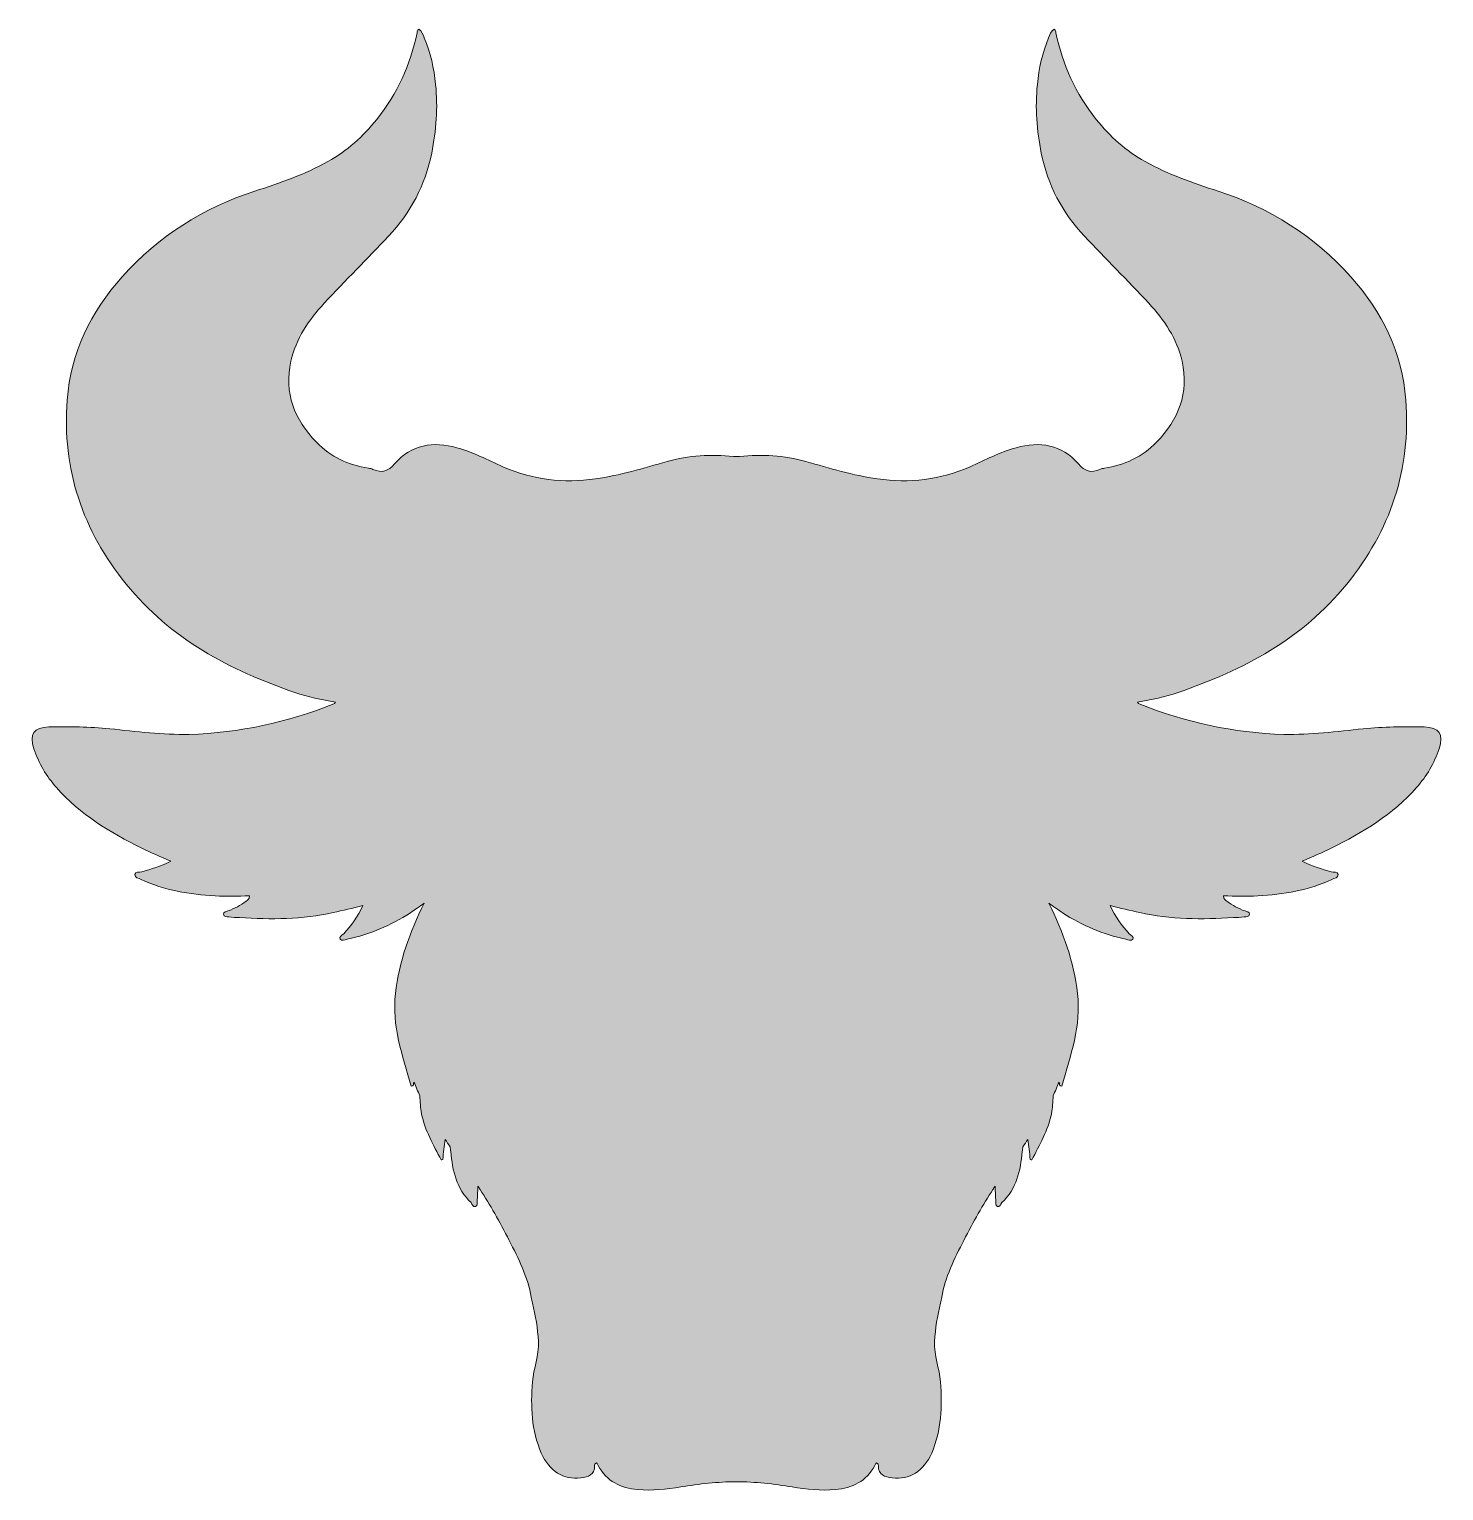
# Model space of a CAD drawing. Extents: x 95 to 1905, y -1935 to -66.
import ezdxf

# ---------------------------------------------------------------- set-up
doc = ezdxf.new("R2010")
doc.units = 0
doc.header["$MEASUREMENT"] = 0
doc.layers.add('Layer 1', color=7, linetype='Continuous')

msp = doc.modelspace()

# ---------------------------------------------------------------- hatches: boundary and pattern name
at = {"layer": 'Layer 1', "true_color": 0x534741}
h = msp.add_hatch(color=49, dxfattribs=at)
h.dxf.hatch_style = 2
edge = h.paths.add_edge_path()
edge.add_spline(control_points=[(1898.7, -986.1), (1892.5, -1004.6), (1882.9, -1021.1), (1870, -1035.7), (1839.6, -1070.1), (1801.3, -1093.3), (1760.7, -1113.3), (1749.1, -1118.9), (1737.3, -1124), (1723.8, -1130.1), (1736.7, -1136.5), (1748.7, -1140.1), (1760.9, -1143.5), (1763.9, -1144.3), (1769.2, -1143.3), (1769.6, -1146.9), (1770.1, -1151.2), (1764.7, -1151.8), (1761.6, -1153.2), (1731.7, -1167.3), (1699.6, -1172.4), (1667, -1174.3), (1652.4, -1175.1), (1637.7, -1174.4), (1622.9, -1174.4), (1623.3, -1179.1), (1625.7, -1179.9), (1627.4, -1181.1), (1634.6, -1186.2), (1642.2, -1190.5), (1650.5, -1193.6), (1652.7, -1194.4), (1656.4, -1194.7), (1656.1, -1197.7), (1655.8, -1201.1), (1651.9, -1200.8), (1649.3, -1201.1), (1644.8, -1201.8), (1640.3, -1201.9), (1635.7, -1202.1), (1595.5, -1204.7), (1555.4, -1204.4), (1515.8, -1195.6), (1503.5, -1192.9), (1491.3, -1189.9), (1477.9, -1186.8), (1484.7, -1200.8), (1492.6, -1212.3), (1502.4, -1222.7), (1504.4, -1224.8), (1508.9, -1226.6), (1506.9, -1229.8), (1505.2, -1232.5), (1501, -1230.3), (1498.1, -1229.6), (1469, -1223.5), (1442, -1212.1), (1417.1, -1195.9), (1411.2, -1191.9), (1405.4, -1187.8), (1399.5, -1183.7), (1418, -1220.5), (1431.6, -1258.6), (1436.3, -1299), (1441.1, -1340.3), (1427.4, -1378.8), (1416, -1417.5), (1415.2, -1417.4), (1414.5, -1417.4), (1413.8, -1417.4), (1413.8, -1417.4), (1412.6, -1412.4), (1412.6, -1412.4), (1410.2, -1418.4), (1407.7, -1424.3), (1405, -1430.1), (1404.8, -1437.7), (1404.2, -1445.3), (1402.8, -1452.9), (1398.8, -1474.3), (1387.5, -1493), (1377.8, -1512.1), (1377.2, -1511.9), (1376.5, -1511.7), (1375.8, -1511.5), (1374.8, -1502.9), (1373.7, -1494.3), (1372.7, -1485.7), (1370.6, -1488.9), (1368.4, -1492), (1366.3, -1495.1), (1366, -1497.2), (1365.8, -1499.3), (1365.6, -1501.4), (1363.2, -1525.7), (1358.2, -1548.9), (1339.6, -1566.7), (1337.7, -1568.6), (1337.1, -1572.9), (1333.7, -1571.5), (1330.8, -1570.4), (1331.8, -1566.5), (1331.6, -1563.8), (1331.2, -1557.8), (1331, -1551.8), (1330.7, -1545.8), (1329.8, -1547.1), (1328.9, -1548.5), (1328, -1549.9), (1315.4, -1569.3), (1303.1, -1590.8), (1290.7, -1615.1), (1279.2, -1637.6), (1266.3, -1662.7), (1262.8, -1687.8), (1262.1, -1690.3), (1261.5, -1692.8), (1260.9, -1695.3), (1257, -1711.3), (1254.3, -1727.6), (1253.4, -1744.2), (1252.4, -1762.1), (1259.7, -1778.6), (1261, -1796.1), (1263.4, -1827.2), (1262.2, -1857.9), (1249.7, -1887), (1239.7, -1910.2), (1220.9, -1921.7), (1199.2, -1918.7), (1189.7, -1917.4), (1181.3, -1915.3), (1181.5, -1903), (1181.5, -1901.7), (1181.2, -1900.2), (1179, -1899.6), (1178.3, -1900.7), (1177.4, -1901.7), (1176.8, -1902.9), (1166.1, -1923.3), (1148.3, -1931.8), (1126.3, -1933.7), (1107.9, -1935.2), (1089.6, -1933.5), (1071.4, -1930.4), (1047.6, -1926.4), (1023.9, -1923.8), (1000, -1923.6), (976.1, -1923.8), (952.3, -1926.4), (928.6, -1930.4), (910.4, -1933.5), (892.1, -1935.2), (873.6, -1933.7), (851.7, -1931.8), (833.9, -1923.3), (823.2, -1902.9), (822.6, -1901.7), (821.7, -1900.7), (821, -1899.6), (818.8, -1900.2), (818.4, -1901.7), (818.5, -1903), (818.7, -1915.3), (810.3, -1917.4), (800.8, -1918.7), (779.1, -1921.7), (760.3, -1910.2), (750.3, -1887), (737.7, -1857.9), (736.5, -1827.2), (739, -1796.1), (740.3, -1778.6), (747.6, -1762.1), (746.6, -1744.2), (745.7, -1727.6), (743, -1711.3), (739.1, -1695.3), (738.5, -1692.8), (737.8, -1690.3), (737.2, -1687.8), (733.7, -1662.7), (720.8, -1637.6), (709.3, -1615.1), (696.9, -1590.8), (684.5, -1569.3), (672, -1549.9), (671.1, -1548.5), (670.2, -1547.1), (669.3, -1545.8), (669, -1551.8), (668.8, -1557.8), (668.4, -1563.8), (668.2, -1566.5), (669.2, -1570.4), (666.3, -1571.5), (662.8, -1572.9), (662.3, -1568.6), (660.4, -1566.7), (641.8, -1548.9), (636.8, -1525.7), (634.4, -1501.4), (634.2, -1499.3), (634, -1497.2), (633.7, -1495.1), (631.6, -1492), (629.4, -1488.9), (627.3, -1485.7), (626.3, -1494.3), (625.2, -1502.9), (624.2, -1511.5), (623.5, -1511.7), (622.8, -1511.9), (622.2, -1512.1), (612.4, -1493), (601.2, -1474.3), (597.2, -1452.9), (595.8, -1445.3), (595.2, -1437.7), (595, -1430.1), (592.3, -1424.3), (589.8, -1418.4), (587.4, -1412.4), (587.4, -1412.4), (586.2, -1417.4), (586.2, -1417.4), (585.5, -1417.4), (584.7, -1417.4), (584, -1417.5), (572.6, -1378.8), (558.9, -1340.3), (563.7, -1299), (568.4, -1258.6), (582, -1220.5), (600.5, -1183.7), (594.6, -1187.8), (588.8, -1191.9), (582.8, -1195.9), (557.9, -1212.1), (531, -1223.5), (501.9, -1229.6), (499, -1230.3), (494.8, -1232.5), (493.1, -1229.8), (491.1, -1226.6), (495.6, -1224.8), (497.6, -1222.7), (507.4, -1212.3), (515.3, -1200.8), (522.1, -1186.8), (508.7, -1189.9), (496.5, -1192.9), (484.2, -1195.6), (444.6, -1204.4), (404.5, -1204.7), (364.2, -1202.1), (359.7, -1201.9), (355.2, -1201.8), (350.7, -1201.1), (348.1, -1200.8), (344.2, -1201.1), (343.8, -1197.7), (343.6, -1194.7), (347.3, -1194.4), (349.5, -1193.6), (357.8, -1190.5), (365.4, -1186.2), (372.6, -1181.1), (374.3, -1179.9), (376.7, -1179.1), (377.1, -1174.4), (362.3, -1174.4), (347.6, -1175.1), (333, -1174.3), (300.4, -1172.4), (268.3, -1167.3), (238.4, -1153.2), (235.3, -1151.8), (229.9, -1151.2), (230.4, -1146.9), (230.8, -1143.3), (236.1, -1144.3), (239.1, -1143.5), (251.3, -1140.1), (263.2, -1136.5), (276.2, -1130.1), (262.7, -1124), (250.9, -1118.9), (239.3, -1113.3), (198.7, -1093.3), (160.4, -1070.1), (130, -1035.7), (117.1, -1021.1), (107.5, -1004.6), (101.3, -986.1), (95.2, -967.7), (100.9, -958.7), (120.4, -958.2), (146.4, -957.5), (172.4, -958), (198.3, -960.6), (232.1, -964), (265.9, -968.5), (299.9, -967.7), (364, -966.1), (425.5, -952.1), (484.9, -928.6), (485.4, -928.4), (485.7, -927.9), (487.1, -926.7), (469, -923.2), (451.6, -919.8), (435, -914.1), (351.8, -885.6), (275.9, -845.4), (219.4, -775.7), (163.7, -707.1), (136.9, -628.6), (143.8, -540), (148.5, -479.5), (173.9, -427.3), (214.2, -382.4), (260.7, -330.4), (317.7, -294.5), (384, -272.8), (416, -262.3), (448, -251.4), (477.4, -234.9), (501.7, -221.4), (522.4, -202.9), (539.9, -181), (566.2, -148.3), (582.6, -111.2), (591.4, -70.5), (591.8, -68.9), (591.4, -67), (593.8, -65.7), (597.8, -68.1), (599, -72.7), (600.6, -76.6), (608.8, -95.8), (613, -115.7), (615.1, -136.5), (618.1, -166.1), (616, -195.1), (610.1, -224.1), (601.8, -264.8), (583.3, -300.3), (554.9, -330.5), (527.8, -359.3), (499.7, -387.2), (472.7, -416.2), (452.8, -437.5), (436.4, -461.6), (430, -490.4), (420.9, -530.9), (434.5, -565.2), (462.8, -594.1), (480.9, -612.7), (503.6, -623.2), (529.2, -627.4), (531.1, -627.7), (533.2, -627.8), (535, -628.7), (546.3, -634.1), (554.3, -631.2), (562.7, -621.6), (584.2, -597), (611.8, -592.6), (642.4, -601), (663, -606.6), (681.7, -616.8), (701.1, -625.3), (739.2, -642.1), (778.7, -646.7), (819.8, -640.9), (851, -636.5), (881, -627.3), (911.2, -618.7), (939, -610.8), (967.4, -609.2), (996.1, -612.2), (996.4, -612.2), (996.7, -612.2), (997, -612.2), (998, -612.3), (999, -612.3), (1000, -612.3), (1001, -612.3), (1002, -612.3), (1003, -612.2), (1003.3, -612.2), (1003.6, -612.2), (1003.9, -612.2), (1032.6, -609.2), (1061, -610.8), (1088.8, -618.7), (1119, -627.3), (1149, -636.5), (1180.2, -640.9), (1221.3, -646.7), (1260.8, -642.1), (1298.9, -625.3), (1318.3, -616.8), (1337, -606.6), (1357.6, -601), (1388.1, -592.6), (1415.8, -597), (1437.3, -621.6), (1445.7, -631.2), (1453.7, -634.1), (1465, -628.7), (1466.8, -627.8), (1468.9, -627.7), (1470.8, -627.4), (1496.4, -623.2), (1519, -612.7), (1537.2, -594.1), (1565.4, -565.2), (1579.1, -530.9), (1570, -490.4), (1563.5, -461.6), (1547.2, -437.5), (1527.3, -416.2), (1500.3, -387.2), (1472.2, -359.3), (1445.1, -330.5), (1416.7, -300.3), (1398.1, -264.8), (1389.9, -224.1), (1384, -195.1), (1381.9, -166.1), (1384.9, -136.5), (1387, -115.7), (1391.2, -95.8), (1399.3, -76.6), (1401, -72.7), (1402.2, -68.1), (1406.2, -65.7), (1408.6, -67), (1408.2, -68.9), (1408.5, -70.5), (1417.4, -111.2), (1433.8, -148.3), (1460.1, -181), (1477.6, -202.9), (1498.3, -221.4), (1522.6, -234.9), (1552, -251.4), (1584, -262.3), (1616, -272.8), (1682.3, -294.5), (1739.3, -330.4), (1785.8, -382.4), (1826.1, -427.3), (1851.5, -479.5), (1856.2, -540), (1863.1, -628.6), (1836.3, -707.1), (1780.6, -775.7), (1724.1, -845.4), (1648.2, -885.6), (1565, -914.1), (1548.3, -919.8), (1531, -923.2), (1512.9, -926.7), (1514.2, -927.9), (1514.6, -928.4), (1515, -928.6), (1574.5, -952.1), (1636, -966.1), (1700.1, -967.7), (1734.1, -968.5), (1767.9, -964), (1801.7, -960.6), (1827.6, -958), (1853.6, -957.5), (1879.6, -958.2), (1899.1, -958.7), (1904.8, -967.7), (1898.7, -986.1)], knot_values=[0, 0, 0, 0, 1, 1, 1, 2, 2, 2, 3, 3, 3, 4, 4, 4, 5, 5, 5, 6, 6, 6, 7, 7, 7, 8, 8, 8, 9, 9, 9, 10, 10, 10, 11, 11, 11, 12, 12, 12, 13, 13, 13, 14, 14, 14, 15, 15, 15, 16, 16, 16, 17, 17, 17, 18, 18, 18, 19, 19, 19, 20, 20, 20, 21, 21, 21, 22, 22, 22, 23, 23, 23, 24, 24, 24, 25, 25, 25, 26, 26, 26, 27, 27, 27, 28, 28, 28, 29, 29, 29, 30, 30, 30, 31, 31, 31, 32, 32, 32, 33, 33, 33, 34, 34, 34, 35, 35, 35, 36, 36, 36, 37, 37, 37, 38, 38, 38, 39, 39, 39, 40, 40, 40, 41, 41, 41, 42, 42, 42, 43, 43, 43, 44, 44, 44, 45, 45, 45, 46, 46, 46, 47, 47, 47, 48, 48, 48, 49, 49, 49, 50, 50, 50, 51, 51, 51, 52, 52, 52, 53, 53, 53, 54, 54, 54, 55, 55, 55, 56, 56, 56, 57, 57, 57, 58, 58, 58, 59, 59, 59, 60, 60, 60, 61, 61, 61, 62, 62, 62, 63, 63, 63, 64, 64, 64, 65, 65, 65, 66, 66, 66, 67, 67, 67, 68, 68, 68, 69, 69, 69, 70, 70, 70, 71, 71, 71, 72, 72, 72, 73, 73, 73, 74, 74, 74, 75, 75, 75, 76, 76, 76, 77, 77, 77, 78, 78, 78, 79, 79, 79, 80, 80, 80, 81, 81, 81, 82, 82, 82, 83, 83, 83, 84, 84, 84, 85, 85, 85, 86, 86, 86, 87, 87, 87, 88, 88, 88, 89, 89, 89, 90, 90, 90, 91, 91, 91, 92, 92, 92, 93, 93, 93, 94, 94, 94, 95, 95, 95, 96, 96, 96, 97, 97, 97, 98, 98, 98, 99, 99, 99, 100, 100, 100, 101, 101, 101, 102, 102, 102, 103, 103, 103, 104, 104, 104, 105, 105, 105, 106, 106, 106, 107, 107, 107, 108, 108, 108, 109, 109, 109, 110, 110, 110, 111, 111, 111, 112, 112, 112, 113, 113, 113, 114, 114, 114, 115, 115, 115, 116, 116, 116, 117, 117, 117, 118, 118, 118, 119, 119, 119, 120, 120, 120, 121, 121, 121, 122, 122, 122, 123, 123, 123, 124, 124, 124, 125, 125, 125, 126, 126, 126, 127, 127, 127, 128, 128, 128, 129, 129, 129, 130, 130, 130, 131, 131, 131, 132, 132, 132, 133, 133, 133, 134, 134, 134, 135, 135, 135, 136, 136, 136, 137, 137, 137, 138, 138, 138, 139, 139, 139, 140, 140, 140, 141, 141, 141, 142, 142, 142, 143, 143, 143, 144, 144, 144, 145, 145, 145, 146, 146, 146, 147, 147, 147, 148, 148, 148, 149, 149, 149, 150, 150, 150, 151, 151, 151, 152, 152, 152, 153, 153, 153, 154, 154, 154, 155, 155, 155, 156, 156, 156, 157, 157, 157, 158, 158, 158, 159, 159, 159, 160, 160, 160, 160], degree=3, periodic=1)

# ---------------------------------------------------------------- linework, layer by layer
at = {"layer": 'Layer 1', "lineweight": 0}
msp.add_open_spline([(1898.7, -986.1), (1892.5, -1004.6), (1882.9, -1021.1), (1870, -1035.7), (1839.6, -1070.1), (1801.3, -1093.3), (1760.7, -1113.3), (1749.1, -1118.9), (1737.3, -1124), (1723.8, -1130.1), (1736.7, -1136.5), (1748.7, -1140.1), (1760.9, -1143.5), (1763.9, -1144.3), (1769.2, -1143.3), (1769.6, -1146.9), (1770.1, -1151.2), (1764.7, -1151.8), (1761.6, -1153.2), (1731.7, -1167.3), (1699.6, -1172.4), (1667, -1174.3), (1652.4, -1175.1), (1637.7, -1174.4), (1622.9, -1174.4), (1623.3, -1179.1), (1625.7, -1179.9), (1627.4, -1181.1), (1634.6, -1186.2), (1642.2, -1190.5), (1650.5, -1193.6), (1652.7, -1194.4), (1656.4, -1194.7), (1656.1, -1197.7), (1655.8, -1201.1), (1651.9, -1200.8), (1649.3, -1201.1), (1644.8, -1201.8), (1640.3, -1201.9), (1635.7, -1202.1), (1595.5, -1204.7), (1555.4, -1204.4), (1515.8, -1195.6), (1503.5, -1192.9), (1491.3, -1189.9), (1477.9, -1186.8), (1484.7, -1200.8), (1492.6, -1212.3), (1502.4, -1222.7), (1504.4, -1224.8), (1508.9, -1226.6), (1506.9, -1229.8), (1505.2, -1232.5), (1501, -1230.3), (1498.1, -1229.6), (1469, -1223.5), (1442, -1212.1), (1417.1, -1195.9), (1411.2, -1191.9), (1405.4, -1187.8), (1399.5, -1183.7), (1418, -1220.5), (1431.6, -1258.6), (1436.3, -1299), (1441.1, -1340.3), (1427.4, -1378.8), (1416, -1417.5), (1415.2, -1417.4), (1414.5, -1417.4), (1413.8, -1417.4), (1413.8, -1417.4), (1412.6, -1412.4), (1412.6, -1412.4), (1410.2, -1418.4), (1407.7, -1424.3), (1405, -1430.1), (1404.8, -1437.7), (1404.2, -1445.3), (1402.8, -1452.9), (1398.8, -1474.3), (1387.5, -1493), (1377.8, -1512.1), (1377.2, -1511.9), (1376.5, -1511.7), (1375.8, -1511.5), (1374.8, -1502.9), (1373.7, -1494.3), (1372.7, -1485.7), (1370.6, -1488.9), (1368.4, -1492), (1366.3, -1495.1), (1366, -1497.2), (1365.8, -1499.3), (1365.6, -1501.4), (1363.2, -1525.7), (1358.2, -1548.9), (1339.6, -1566.7), (1337.7, -1568.6), (1337.1, -1572.9), (1333.7, -1571.5), (1330.8, -1570.4), (1331.8, -1566.5), (1331.6, -1563.8), (1331.2, -1557.8), (1331, -1551.8), (1330.7, -1545.8), (1329.8, -1547.1), (1328.9, -1548.5), (1328, -1549.9), (1315.4, -1569.3), (1303.1, -1590.8), (1290.7, -1615.1), (1279.2, -1637.6), (1266.3, -1662.7), (1262.8, -1687.8), (1262.1, -1690.3), (1261.5, -1692.8), (1260.9, -1695.3), (1257, -1711.3), (1254.3, -1727.6), (1253.4, -1744.2), (1252.4, -1762.1), (1259.7, -1778.6), (1261, -1796.1), (1263.4, -1827.2), (1262.2, -1857.9), (1249.7, -1887), (1239.7, -1910.2), (1220.9, -1921.7), (1199.2, -1918.7), (1189.7, -1917.4), (1181.3, -1915.3), (1181.5, -1903), (1181.5, -1901.7), (1181.2, -1900.2), (1179, -1899.6), (1178.3, -1900.7), (1177.4, -1901.7), (1176.8, -1902.9), (1166.1, -1923.3), (1148.3, -1931.8), (1126.3, -1933.7), (1107.9, -1935.2), (1089.6, -1933.5), (1071.4, -1930.4), (1047.6, -1926.4), (1023.9, -1923.8), (1000, -1923.6), (976.1, -1923.8), (952.3, -1926.4), (928.6, -1930.4), (910.4, -1933.5), (892.1, -1935.2), (873.6, -1933.7), (851.7, -1931.8), (833.9, -1923.3), (823.2, -1902.9), (822.6, -1901.7), (821.7, -1900.7), (821, -1899.6), (818.8, -1900.2), (818.4, -1901.7), (818.5, -1903), (818.7, -1915.3), (810.3, -1917.4), (800.8, -1918.7), (779.1, -1921.7), (760.3, -1910.2), (750.3, -1887), (737.7, -1857.9), (736.5, -1827.2), (739, -1796.1), (740.3, -1778.6), (747.6, -1762.1), (746.6, -1744.2), (745.7, -1727.6), (743, -1711.3), (739.1, -1695.3), (738.5, -1692.8), (737.8, -1690.3), (737.2, -1687.8), (733.7, -1662.7), (720.8, -1637.6), (709.3, -1615.1), (696.9, -1590.8), (684.5, -1569.3), (672, -1549.9), (671.1, -1548.5), (670.2, -1547.1), (669.3, -1545.8), (669, -1551.8), (668.8, -1557.8), (668.4, -1563.8), (668.2, -1566.5), (669.2, -1570.4), (666.3, -1571.5), (662.8, -1572.9), (662.3, -1568.6), (660.4, -1566.7), (641.8, -1548.9), (636.8, -1525.7), (634.4, -1501.4), (634.2, -1499.3), (634, -1497.2), (633.7, -1495.1), (631.6, -1492), (629.4, -1488.9), (627.3, -1485.7), (626.3, -1494.3), (625.2, -1502.9), (624.2, -1511.5), (623.5, -1511.7), (622.8, -1511.9), (622.2, -1512.1), (612.4, -1493), (601.2, -1474.3), (597.2, -1452.9), (595.8, -1445.3), (595.2, -1437.7), (595, -1430.1), (592.3, -1424.3), (589.8, -1418.4), (587.4, -1412.4), (587.4, -1412.4), (586.2, -1417.4), (586.2, -1417.4), (585.5, -1417.4), (584.7, -1417.4), (584, -1417.5), (572.6, -1378.8), (558.9, -1340.3), (563.7, -1299), (568.4, -1258.6), (582, -1220.5), (600.5, -1183.7), (594.6, -1187.8), (588.8, -1191.9), (582.8, -1195.9), (557.9, -1212.1), (531, -1223.5), (501.9, -1229.6), (499, -1230.3), (494.8, -1232.5), (493.1, -1229.8), (491.1, -1226.6), (495.6, -1224.8), (497.6, -1222.7), (507.4, -1212.3), (515.3, -1200.8), (522.1, -1186.8), (508.7, -1189.9), (496.5, -1192.9), (484.2, -1195.6), (444.6, -1204.4), (404.5, -1204.7), (364.2, -1202.1), (359.7, -1201.9), (355.2, -1201.8), (350.7, -1201.1), (348.1, -1200.8), (344.2, -1201.1), (343.8, -1197.7), (343.6, -1194.7), (347.3, -1194.4), (349.5, -1193.6), (357.8, -1190.5), (365.4, -1186.2), (372.6, -1181.1), (374.3, -1179.9), (376.7, -1179.1), (377.1, -1174.4), (362.3, -1174.4), (347.6, -1175.1), (333, -1174.3), (300.4, -1172.4), (268.3, -1167.3), (238.4, -1153.2), (235.3, -1151.8), (229.9, -1151.2), (230.4, -1146.9), (230.8, -1143.3), (236.1, -1144.3), (239.1, -1143.5), (251.3, -1140.1), (263.2, -1136.5), (276.2, -1130.1), (262.7, -1124), (250.9, -1118.9), (239.3, -1113.3), (198.7, -1093.3), (160.4, -1070.1), (130, -1035.7), (117.1, -1021.1), (107.5, -1004.6), (101.3, -986.1), (95.2, -967.7), (100.9, -958.7), (120.4, -958.2), (146.4, -957.5), (172.4, -958), (198.3, -960.6), (232.1, -964), (265.9, -968.5), (299.9, -967.7), (364, -966.1), (425.5, -952.1), (484.9, -928.6), (485.4, -928.4), (485.7, -927.9), (487.1, -926.7), (469, -923.2), (451.6, -919.8), (435, -914.1), (351.8, -885.6), (275.9, -845.4), (219.4, -775.7), (163.7, -707.1), (136.9, -628.6), (143.8, -540), (148.5, -479.5), (173.9, -427.3), (214.2, -382.4), (260.7, -330.4), (317.7, -294.5), (384, -272.8), (416, -262.3), (448, -251.4), (477.4, -234.9), (501.7, -221.4), (522.4, -202.9), (539.9, -181), (566.2, -148.3), (582.6, -111.2), (591.4, -70.5), (591.8, -68.9), (591.4, -67), (593.8, -65.7), (597.8, -68.1), (599, -72.7), (600.6, -76.6), (608.8, -95.8), (613, -115.7), (615.1, -136.5), (618.1, -166.1), (616, -195.1), (610.1, -224.1), (601.8, -264.8), (583.3, -300.3), (554.9, -330.5), (527.8, -359.3), (499.7, -387.2), (472.7, -416.2), (452.8, -437.5), (436.4, -461.6), (430, -490.4), (420.9, -530.9), (434.5, -565.2), (462.8, -594.1), (480.9, -612.7), (503.6, -623.2), (529.2, -627.4), (531.1, -627.7), (533.2, -627.8), (535, -628.7), (546.3, -634.1), (554.3, -631.2), (562.7, -621.6), (584.2, -597), (611.8, -592.6), (642.4, -601), (663, -606.6), (681.7, -616.8), (701.1, -625.3), (739.2, -642.1), (778.7, -646.7), (819.8, -640.9), (851, -636.5), (881, -627.3), (911.2, -618.7), (939, -610.8), (967.4, -609.2), (996.1, -612.2), (996.4, -612.2), (996.7, -612.2), (997, -612.2), (998, -612.3), (999, -612.3), (1000, -612.3), (1001, -612.3), (1002, -612.3), (1003, -612.2), (1003.3, -612.2), (1003.6, -612.2), (1003.9, -612.2), (1032.6, -609.2), (1061, -610.8), (1088.8, -618.7), (1119, -627.3), (1149, -636.5), (1180.2, -640.9), (1221.3, -646.7), (1260.8, -642.1), (1298.9, -625.3), (1318.3, -616.8), (1337, -606.6), (1357.6, -601), (1388.1, -592.6), (1415.8, -597), (1437.3, -621.6), (1445.7, -631.2), (1453.7, -634.1), (1465, -628.7), (1466.8, -627.8), (1468.9, -627.7), (1470.8, -627.4), (1496.4, -623.2), (1519, -612.7), (1537.2, -594.1), (1565.4, -565.2), (1579.1, -530.9), (1570, -490.4), (1563.5, -461.6), (1547.2, -437.5), (1527.3, -416.2), (1500.3, -387.2), (1472.2, -359.3), (1445.1, -330.5), (1416.7, -300.3), (1398.1, -264.8), (1389.9, -224.1), (1384, -195.1), (1381.9, -166.1), (1384.9, -136.5), (1387, -115.7), (1391.2, -95.8), (1399.3, -76.6), (1401, -72.7), (1402.2, -68.1), (1406.2, -65.7), (1408.6, -67), (1408.2, -68.9), (1408.5, -70.5), (1417.4, -111.2), (1433.8, -148.3), (1460.1, -181), (1477.6, -202.9), (1498.3, -221.4), (1522.6, -234.9), (1552, -251.4), (1584, -262.3), (1616, -272.8), (1682.3, -294.5), (1739.3, -330.4), (1785.8, -382.4), (1826.1, -427.3), (1851.5, -479.5), (1856.2, -540), (1863.1, -628.6), (1836.3, -707.1), (1780.6, -775.7), (1724.1, -845.4), (1648.2, -885.6), (1565, -914.1), (1548.3, -919.8), (1531, -923.2), (1512.9, -926.7), (1514.2, -927.9), (1514.6, -928.4), (1515, -928.6), (1574.5, -952.1), (1636, -966.1), (1700.1, -967.7), (1734.1, -968.5), (1767.9, -964), (1801.7, -960.6), (1827.6, -958), (1853.6, -957.5), (1879.6, -958.2), (1899.1, -958.7), (1904.8, -967.7), (1898.7, -986.1)], degree=3, knots=[0, 0, 0, 0, 1, 1, 1, 2, 2, 2, 3, 3, 3, 4, 4, 4, 5, 5, 5, 6, 6, 6, 7, 7, 7, 8, 8, 8, 9, 9, 9, 10, 10, 10, 11, 11, 11, 12, 12, 12, 13, 13, 13, 14, 14, 14, 15, 15, 15, 16, 16, 16, 17, 17, 17, 18, 18, 18, 19, 19, 19, 20, 20, 20, 21, 21, 21, 22, 22, 22, 23, 23, 23, 24, 24, 24, 25, 25, 25, 26, 26, 26, 27, 27, 27, 28, 28, 28, 29, 29, 29, 30, 30, 30, 31, 31, 31, 32, 32, 32, 33, 33, 33, 34, 34, 34, 35, 35, 35, 36, 36, 36, 37, 37, 37, 38, 38, 38, 39, 39, 39, 40, 40, 40, 41, 41, 41, 42, 42, 42, 43, 43, 43, 44, 44, 44, 45, 45, 45, 46, 46, 46, 47, 47, 47, 48, 48, 48, 49, 49, 49, 50, 50, 50, 51, 51, 51, 52, 52, 52, 53, 53, 53, 54, 54, 54, 55, 55, 55, 56, 56, 56, 57, 57, 57, 58, 58, 58, 59, 59, 59, 60, 60, 60, 61, 61, 61, 62, 62, 62, 63, 63, 63, 64, 64, 64, 65, 65, 65, 66, 66, 66, 67, 67, 67, 68, 68, 68, 69, 69, 69, 70, 70, 70, 71, 71, 71, 72, 72, 72, 73, 73, 73, 74, 74, 74, 75, 75, 75, 76, 76, 76, 77, 77, 77, 78, 78, 78, 79, 79, 79, 80, 80, 80, 81, 81, 81, 82, 82, 82, 83, 83, 83, 84, 84, 84, 85, 85, 85, 86, 86, 86, 87, 87, 87, 88, 88, 88, 89, 89, 89, 90, 90, 90, 91, 91, 91, 92, 92, 92, 93, 93, 93, 94, 94, 94, 95, 95, 95, 96, 96, 96, 97, 97, 97, 98, 98, 98, 99, 99, 99, 100, 100, 100, 101, 101, 101, 102, 102, 102, 103, 103, 103, 104, 104, 104, 105, 105, 105, 106, 106, 106, 107, 107, 107, 108, 108, 108, 109, 109, 109, 110, 110, 110, 111, 111, 111, 112, 112, 112, 113, 113, 113, 114, 114, 114, 115, 115, 115, 116, 116, 116, 117, 117, 117, 118, 118, 118, 119, 119, 119, 120, 120, 120, 121, 121, 121, 122, 122, 122, 123, 123, 123, 124, 124, 124, 125, 125, 125, 126, 126, 126, 127, 127, 127, 128, 128, 128, 129, 129, 129, 130, 130, 130, 131, 131, 131, 132, 132, 132, 133, 133, 133, 134, 134, 134, 135, 135, 135, 136, 136, 136, 137, 137, 137, 138, 138, 138, 139, 139, 139, 140, 140, 140, 141, 141, 141, 142, 142, 142, 143, 143, 143, 144, 144, 144, 145, 145, 145, 146, 146, 146, 147, 147, 147, 148, 148, 148, 149, 149, 149, 150, 150, 150, 151, 151, 151, 152, 152, 152, 153, 153, 153, 154, 154, 154, 155, 155, 155, 156, 156, 156, 157, 157, 157, 158, 158, 158, 159, 159, 159, 160, 160, 160, 160], dxfattribs=at)

doc.saveas('drawing.dxf')
